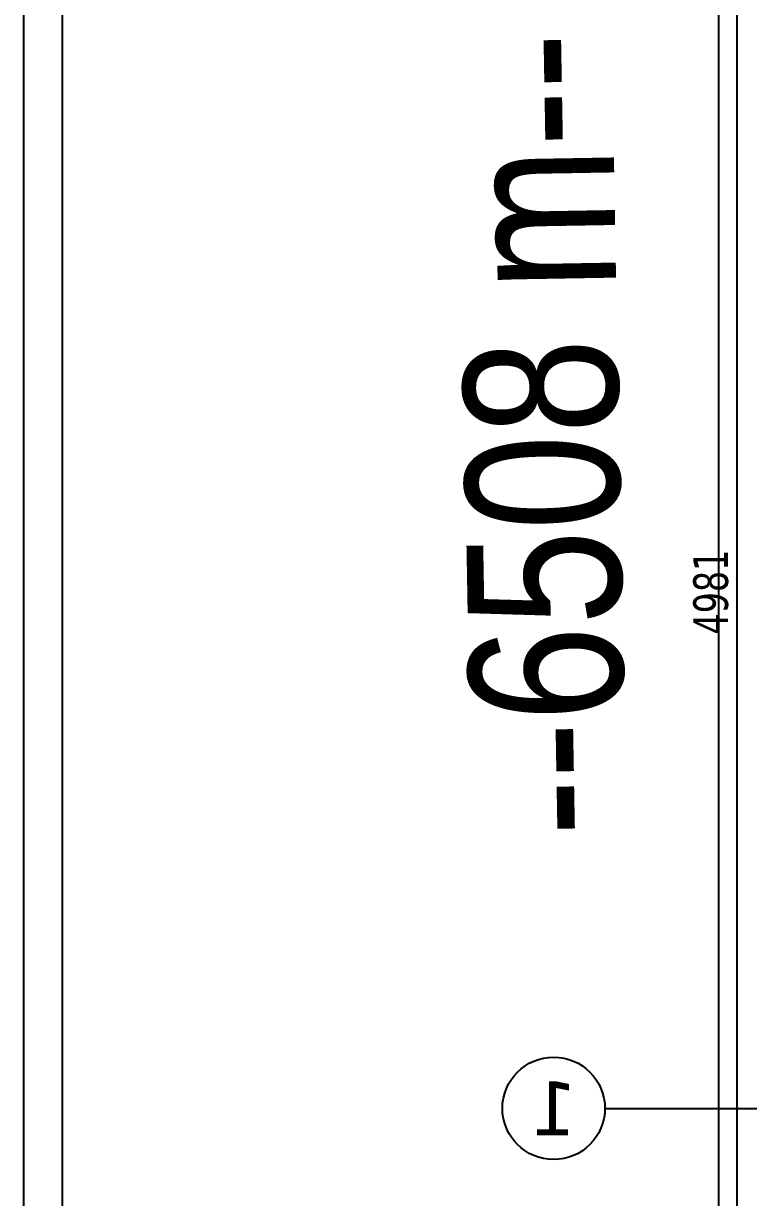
# Model space of a CAD drawing. Header units: millimetres. Extents: x 43168.9 to 43194.6, y -25545.1 to -25543.4.
# Drawn here: x 43170.1119 to 43170.1871, y -25544.3532 to -25544.2313 of the extents above; entities that cross this region are included whole.
import ezdxf
from ezdxf.enums import TextEntityAlignment as Align

# ---------------------------------------------------------------- set-up
doc = ezdxf.new("R2010")
doc.units = ezdxf.units.MM
doc.header["$LTSCALE"] = 200
for name, color, linetype in [('arsasiniri_sgh', 10, 'Continuous'), ('olcuaks_sgh', 41, 'Continuous'), ('pafta_sgh', 11, 'Continuous'), ('yazi-mahal_sgh', 12, 'Continuous')]:
    doc.layers.add(name, color=color, linetype=linetype)
doc.styles.add('dim', font='VERDANA.TTF', dxfattribs={"width": 0.7})
doc.styles.add('text1', font='VERDANA.TTF')
doc.styles.add('text2', font='arial.ttf')

msp = doc.modelspace()

# ---------------------------------------------------------------- linework, layer by layer
msp.add_line((43170.1722, -25544.34392), (43170.19488, -25544.34392))
at = {"linetype": 'Continuous'}
msp.add_circle((43170.16688, -25544.34392), 0.00532, dxfattribs=at)
at = {"layer": 'arsasiniri_sgh', "color": 14}
msp.add_line((43170.184, -25544.89), (43170.184, -25543.58847), dxfattribs=at)
at = {"layer": 'olcuaks_sgh'}
msp.add_line((43170.18588, -25543.79213), (43170.18588, -25544.78874), dxfattribs=at)
at = {"layer": 'pafta_sgh'}
for p, q in [((43170.11188, -25543.526), (43170.11188, -25544.954)), ((43170.11588, -25543.53), (43170.11588, -25544.95))]:
    msp.add_line(p, q, dxfattribs=at)

# ---------------------------------------------------------------- texts
at = {"linetype": 'Continuous', "style": 'text1', "text_generation_flag": 4}
msp.add_attdef('1', text='', height=0.0056, rotation=180, dxfattribs=at).set_placement((43170.16688, -25544.34392), align=Align.MIDDLE)
at = {"layer": 'olcuaks_sgh', "color": 2, "style": 'dim', "width": 0.7}
msp.add_text('4981', height=0.0036, rotation=90, dxfattribs=at).set_placement((43170.18496, -25544.29473))
at = {"layer": 'yazi-mahal_sgh', "style": 'text2', "width": 0.8}
msp.add_text('--6508 m--', height=0.016, rotation=91.0003, dxfattribs=at).set_placement((43170.17436, -25544.31557))

doc.saveas('drawing.dxf')
